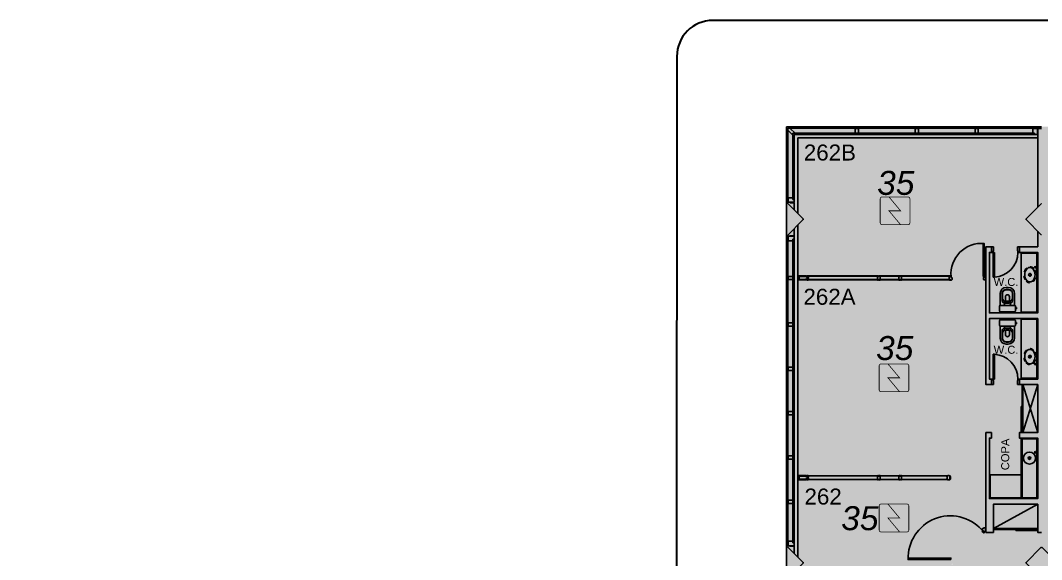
# Model space of a CAD drawing. Header units: metres. Extents: x -331 to 2982, y 362 to 2539.
# Drawn here: x 746.06 to 771.62, y 1926.89 to 1940.39 of the extents above; entities that cross this region are included whole.
import ezdxf

# ---------------------------------------------------------------- set-up
doc = ezdxf.new("R2010")
doc.units = ezdxf.units.M
doc.linetypes.add('XR_BL2_3 PAV$0$CONTINUOUS', pattern=[0])
doc.linetypes.add('XR_BL2_3 PAV$0$HIDDEN', pattern=[0.375, 0.25, -0.125])
doc.layers.add('_corredores', color=251, linetype='Continuous', plot=False)
doc.layers.add('_salas', color=251, linetype='Continuous', plot=False)
for name, color, linetype in [('ALV', 251, 'Continuous'), ('CX', 251, 'Continuous'), ('DET. FUMAÇA', 1, 'Continuous'), ('Detector_antigo', 84, 'Continuous'), ('Div', 251, 'Continuous'), ('Est', 251, 'Continuous'), ('Mob', 251, 'Continuous'), ('Texto_Salas', 251, 'Continuous'), ('vid', 251, 'Continuous'), ('Zlixo01', 251, 'Continuous')]:
    doc.layers.add(name, color=color, linetype=linetype)
doc.layers.add('Botoeira_antiga', color=74, linetype='Continuous', lineweight=30)
doc.styles.add('ARIAL', font='arial.ttf')
doc.styles.add('X3G_ENTITY_1416BAE9', font='arial.ttf', dxfattribs={"height": 0.6})
doc.styles.add('X3G_ENTITY_1421A326', font='arial.ttf', dxfattribs={"height": 0.4})
doc.styles.add('X3G_ENTITY_14227D6F', font='arial.ttf', dxfattribs={"height": 0.4})
doc.styles.add('X3G_ENTITY_14227DAD', font='arial.ttf', dxfattribs={"height": 0.4})

# ---------------------------------------------------------------- blocks, each defined once
blk = doc.blocks.new('XR_BL2_3 PAV$0$PERFIL_UNIT_12')
at = {"layer": 'CX'}
blk.add_lwpolyline([(0, 0.12), (-0.08, 0.12), (-0.08, 0), (0, 0)], close=True, dxfattribs=at)
blk = doc.blocks.new('XR_BL2_3 PAV$0$perfil_cc')
at = {"layer": 'CX'}
for p, q in [((-0.115, 0.117), (-0.115, -0.029)), ((-0.115, -0.029), (-0.115, 0.117))]:
    blk.add_line(p, q, dxfattribs=at)
blk.add_lwpolyline([(0, 0.12), (-0.08, 0.12), (-0.115, 0.12), (-0.115, -0.029), (-0.085, -0.029), (-0.085, -0.028), (-0.04, -0.028), (-0.04, 0), (0, 0)], close=True, dxfattribs=at)
blk = doc.blocks.new('Detector de fumaça')
at = {"layer": 'DET. FUMAÇA', "linetype": 'Continuous', "lineweight": 15, "const_width": 0.0187}
blk.add_lwpolyline([(774.599, 539.816), (775.249, 539.816, -0.414214), (775.296, 539.769), (775.296, 539.167, -0.414214), (775.249, 539.12), (774.599, 539.12, -0.414214), (774.553, 539.167), (774.553, 539.769, -0.414214)], format="xyb", close=True, dxfattribs=at)
blk.add_lwpolyline([(774.773, 539.816), (775.064, 539.468), (774.773, 539.468), (775.064, 539.12)], dxfattribs=at)

msp = doc.modelspace()

# ---------------------------------------------------------------- hatches: boundary and pattern name
at = {"layer": '_corredores', "transparency": 33554508}
h = msp.add_hatch(color=256, dxfattribs=at)
h.dxf.hatch_style = 1
h.paths.add_polyline_path([(851.609, 1924.544), (870.379, 1924.544), (870.379, 1926.38), (870.189, 1926.38), (870.189, 1926.577), (870.003, 1926.764), (866.304, 1926.765), (866.288, 1926.731), (866.184, 1926.814), (865.422, 1927.574), (863.994, 1927.574), (862.566, 1927.574), (861.756, 1926.765), (861.72, 1926.765), (861.716, 1926.764), (861.703, 1926.763), (861.685, 1926.763), (858.091, 1926.765), (857.744, 1926.418), (857.397, 1926.765), (853.804, 1926.765), (853.788, 1926.731), (853.684, 1926.814), (852.922, 1927.574), (851.494, 1927.574), (849.748, 1927.574), (849.748, 1926.814), (849.608, 1926.814), (849.608, 1929.894), (841.234, 1929.894), (841.234, 1928.054), (840.474, 1928.054), (840.474, 1927.096), (840.756, 1926.814), (840.374, 1926.432), (840.042, 1926.765), (836.434, 1926.765), (836.419, 1926.731), (836.314, 1926.814), (835.553, 1927.574), (834.124, 1927.574), (832.696, 1927.574), (831.886, 1926.765), (831.85, 1926.765), (831.847, 1926.764), (831.833, 1926.763), (831.815, 1926.763), (828.221, 1926.765), (827.874, 1926.418), (827.528, 1926.765), (823.934, 1926.765), (823.918, 1926.731), (823.814, 1926.814), (823.052, 1927.574), (821.624, 1927.574), (820.195, 1927.574), (819.385, 1926.765), (819.35, 1926.765), (819.346, 1926.764), (819.333, 1926.763), (819.315, 1926.763), (815.721, 1926.765), (815.374, 1926.418), (815.027, 1926.765), (811.434, 1926.765), (811.418, 1926.731), (811.314, 1926.814), (810.552, 1927.574), (809.124, 1927.574), (807.695, 1927.574), (806.886, 1926.765), (806.85, 1926.765), (806.846, 1926.764), (806.833, 1926.763), (806.815, 1926.763), (803.221, 1926.765), (802.874, 1926.418), (802.527, 1926.765), (798.934, 1926.765), (798.918, 1926.731), (798.814, 1926.814), (798.052, 1927.574), (796.624, 1927.574), (795.195, 1927.574), (794.386, 1926.765), (794.35, 1926.765), (794.346, 1926.764), (794.333, 1926.763), (794.315, 1926.763), (790.721, 1926.765), (790.374, 1926.418), (790.027, 1926.765), (786.434, 1926.765), (786.418, 1926.731), (786.314, 1926.814), (785.552, 1927.574), (784.124, 1927.574), (782.696, 1927.574), (781.886, 1926.765), (781.85, 1926.765), (781.846, 1926.764), (781.833, 1926.763), (781.815, 1926.763), (778.221, 1926.765), (777.874, 1926.418), (777.527, 1926.765), (773.934, 1926.765), (773.918, 1926.731), (773.814, 1926.814), (773.052, 1927.574), (771.624, 1927.574), (770.196, 1927.574), (769.386, 1926.765), (769.35, 1926.765), (769.347, 1926.764), (769.333, 1926.763), (769.315, 1926.763), (765.615, 1926.764), (765.429, 1926.577), (765.429, 1926.38), (765.239, 1926.38), (765.239, 1924.544), (770.084, 1924.544), (770.084, 1914.631), (770.394, 1914.631), (770.394, 1905.511), (765.009, 1905.511), (765.009, 1910.811), (763.809, 1910.811), (763.809, 1905.511), (755.909, 1905.511), (755.909, 1910.811), (754.809, 1910.811), (754.809, 1905.511), (746.059, 1905.511), (746.059, 1901.896), (748.429, 1901.896), (748.429, 1903.596), (748.029, 1903.596), (748.029, 1903.796), (754.454, 1903.796), (754.454, 1903.596), (754.129, 1903.596), (754.129, 1901.896), (754.454, 1901.896), (754.454, 1901.696), (754.454, 1901.171), (757.954, 1901.171), (757.954, 1903.571), (757.954, 1903.771), (768.009, 1903.771), (768.009, 1903.751), (768.814, 1903.751), (768.814, 1895.791), (767.984, 1895.791), (767.984, 1895.771), (762.344, 1895.771), (761.069, 1895.771), (761.069, 1893.046), (754.154, 1893.046), (752.479, 1893.046), (752.479, 1860.521), (752.479, 1859.096), (752.479, 1857.621), (754.079, 1857.621), (754.079, 1860.546), (753.904, 1860.546), (753.904, 1863.421), (754.169, 1863.421), (754.169, 1887.631), (760.804, 1887.631), (760.804, 1887.721), (768.909, 1887.721), (770.309, 1887.721), (771.909, 1887.721), (773.009, 1887.721), (775.859, 1887.721), (775.859, 1886.621), (777.159, 1886.621), (777.159, 1887.721), (788.759, 1887.721), (788.759, 1886.621), (790.059, 1886.621), (790.059, 1887.721), (802.309, 1887.721), (804.009, 1887.721), (844.959, 1887.721), (844.959, 1887.896), (845.259, 1887.896), (845.259, 1887.543), (845.259, 1863.221), (807.109, 1863.221), (807.109, 1860.671), (807.109, 1860.571), (806.556, 1860.571), (806.556, 1858.751), (806.556, 1855.871), (806.556, 1855.143), (807.956, 1855.143), (807.956, 1857.121), (809.134, 1857.121), (809.134, 1860.671), (845.259, 1860.671), (845.259, 1855.977), (846.384, 1855.977), (846.384, 1856.871), (846.034, 1856.871), (846.034, 1856.971), (846.434, 1856.971), (846.434, 1860.671), (849.184, 1860.671), (849.184, 1856.971), (849.584, 1856.971), (849.584, 1856.871), (849.234, 1856.871), (849.234, 1855.977), (850.459, 1855.977), (850.459, 1860.671), (859.459, 1860.671), (859.459, 1863.221), (849.559, 1863.221), (849.559, 1888.221), (849.659, 1888.221), (849.659, 1887.721), (854.289, 1887.721), (854.289, 1895.621), (859.259, 1895.621), (859.259, 1905.521), (857.359, 1905.521), (857.359, 1905.621), (858.034, 1905.621), (858.034, 1908.221), (853.709, 1908.221), (853.709, 1908.184), (853.609, 1908.184), (853.609, 1910.121), (850.859, 1910.121), (850.86, 1912.861), (849.659, 1912.861), (849.659, 1908.921), (852.409, 1908.921), (852.409, 1903.771), (852.409, 1895.701), (852.409, 1890.371), (849.559, 1890.371), (849.559, 1908.921), (849.559, 1912.961), (852.259, 1912.961), (852.259, 1914.631), (851.609, 1914.631)])
h.paths.add_polyline_path([(845.929, 1914.631), (846.006, 1914.631), (846.006, 1905.511), (844.999, 1905.511), (844.999, 1909.911), (845.009, 1910.811), (843.809, 1910.811), (843.809, 1905.511), (835.009, 1905.511), (835.009, 1910.811), (833.809, 1910.811), (833.809, 1905.511), (825.009, 1905.511), (825.009, 1910.811), (823.809, 1910.811), (823.809, 1905.511), (815.009, 1905.511), (815.009, 1910.811), (813.809, 1910.811), (813.809, 1905.511), (805.009, 1905.511), (805.009, 1910.811), (803.809, 1910.811), (803.809, 1905.511), (795.009, 1905.511), (795.009, 1910.811), (793.809, 1910.811), (793.809, 1905.511), (785.009, 1905.511), (785.009, 1910.811), (783.809, 1910.811), (783.809, 1905.511), (775.009, 1905.511), (775.009, 1910.811), (773.979, 1910.811), (773.979, 1905.511), (773.194, 1905.511), (773.194, 1914.631), (773.124, 1914.631), (773.124, 1920.111), (775.144, 1920.111), (775.144, 1921.611), (775.124, 1921.611), (775.124, 1922.031), (773.624, 1922.031), (773.624, 1921.611), (773.164, 1921.611), (773.164, 1924.544), (845.929, 1924.543), (845.929, 1921.611), (845.469, 1921.611), (845.469, 1922.031), (843.969, 1922.031), (843.969, 1921.611), (843.949, 1920.111), (845.929, 1920.111)], flags=16)
h.paths.add_polyline_path([(851.494, 1926.432), (851.112, 1926.814), (851.494, 1927.196), (851.876, 1926.814)], flags=16)
h.paths.add_polyline_path([(845.244, 1926.432), (844.862, 1926.814), (845.244, 1927.196), (845.626, 1926.814)], flags=16)
h.paths.add_polyline_path([(845.119, 1903.801), (845.119, 1895.821), (845.259, 1895.821), (845.259, 1890.321), (839.659, 1890.321), (775.859, 1890.321), (772.984, 1890.321), (772.984, 1895.791), (771.754, 1895.791), (771.754, 1903.746), (773.099, 1903.746), (773.099, 1903.801)], flags=16)
h.paths.add_polyline_path([(834.506, 1926.814), (834.124, 1926.432), (833.742, 1926.814), (834.124, 1927.196)], flags=16)
h.paths.add_polyline_path([(863.612, 1926.814), (863.994, 1927.196), (864.376, 1926.814), (863.994, 1926.432)], flags=16)
h.paths.add_polyline_path([(845.259, 1895.821), (845.259, 1890.321), (839.659, 1890.321), (775.859, 1890.321), (772.984, 1890.321), (772.984, 1895.821), (775.859, 1895.821), (839.659, 1895.821)], flags=0)
h.paths.add_polyline_path([(822.006, 1926.814), (821.624, 1926.432), (821.242, 1926.814), (821.624, 1927.196)], flags=16)
h.paths.add_polyline_path([(809.506, 1926.814), (809.124, 1926.432), (808.742, 1926.814), (809.124, 1927.196)], flags=16)
h.paths.add_polyline_path([(797.006, 1926.814), (796.624, 1926.432), (796.242, 1926.814), (796.624, 1927.196)], flags=16)
h.paths.add_polyline_path([(784.506, 1926.814), (784.124, 1926.432), (783.742, 1926.814), (784.124, 1927.196)], flags=16)
h.paths.add_polyline_path([(772.006, 1926.814), (771.624, 1926.432), (771.242, 1926.814), (771.624, 1927.196)], flags=16)
edge = h.paths.add_edge_path(flags=16)
edge.add_line((767.555, 1893.924), (767.408, 1893.821))
edge.add_line((767.408, 1893.821), (767.203, 1894.065))
edge.add_line((767.203, 1894.065), (766.309, 1893.171))
edge.add_arc((765.909, 1892.771), 0.565, -45, 45, ccw=False)
edge.add_line((766.309, 1892.372), (767.203, 1891.477))
edge.add_line((767.203, 1891.477), (767.408, 1891.721))
edge.add_line((767.408, 1891.721), (767.555, 1891.618))
edge.add_arc((765.909, 1892.771), 2.01, 35, 325, ccw=False)
at = {"layer": '_salas', "transparency": 33554559}
h = msp.add_hatch(color=256, dxfattribs=at)
h.dxf.hatch_style = 1
h.paths.add_polyline_path([(870.379, 1937.729), (851.629, 1937.729), (851.629, 1939.284), (851.299, 1939.284), (851.299, 1937.729), (840.564, 1937.729), (840.564, 1939.284), (840.234, 1939.284), (840.234, 1937.729), (765.239, 1937.729), (765.239, 1926.38), (765.429, 1926.38), (765.429, 1926.577), (765.615, 1926.764), (769.35, 1926.765), (769.383, 1926.773), (769.434, 1926.814), (770.192, 1927.57), (770.205, 1927.583), (770.229, 1927.574), (771.624, 1927.574), (773.019, 1927.574), (773.043, 1927.583), (773.056, 1927.57), (773.814, 1926.814), (773.866, 1926.773), (773.898, 1926.765), (777.527, 1926.765), (777.867, 1926.425), (777.874, 1926.432), (778.221, 1926.765), (781.85, 1926.765), (781.882, 1926.773), (781.934, 1926.814), (782.692, 1927.57), (782.705, 1927.583), (782.729, 1927.574), (784.124, 1927.574), (785.519, 1927.574), (785.543, 1927.583), (785.556, 1927.57), (786.314, 1926.814), (786.365, 1926.773), (786.398, 1926.765), (790.027, 1926.765), (790.367, 1926.425), (790.374, 1926.432), (790.721, 1926.765), (794.35, 1926.765), (794.382, 1926.773), (794.434, 1926.814), (795.191, 1927.57), (795.205, 1927.583), (795.229, 1927.574), (796.624, 1927.574), (798.019, 1927.574), (798.043, 1927.583), (798.056, 1927.57), (798.814, 1926.814), (798.865, 1926.773), (798.898, 1926.765), (802.527, 1926.765), (802.867, 1926.425), (802.874, 1926.432), (803.221, 1926.765), (806.85, 1926.765), (806.882, 1926.773), (806.934, 1926.814), (807.691, 1927.57), (807.705, 1927.583), (807.729, 1927.574), (809.124, 1927.574), (810.519, 1927.574), (810.543, 1927.583), (810.556, 1927.57), (811.314, 1926.814), (811.365, 1926.773), (811.398, 1926.765), (815.027, 1926.765), (815.367, 1926.425), (815.374, 1926.432), (815.721, 1926.765), (819.35, 1926.765), (819.382, 1926.773), (819.434, 1926.814), (820.191, 1927.57), (820.204, 1927.583), (820.229, 1927.574), (821.624, 1927.574), (823.019, 1927.574), (823.043, 1927.583), (823.056, 1927.57), (823.814, 1926.814), (823.865, 1926.773), (823.898, 1926.765), (827.528, 1926.765), (827.867, 1926.425), (827.874, 1926.432), (828.221, 1926.765), (831.85, 1926.765), (831.883, 1926.773), (831.935, 1926.814), (832.692, 1927.57), (832.705, 1927.583), (832.729, 1927.574), (834.124, 1927.574), (835.519, 1927.574), (835.544, 1927.583), (835.557, 1927.57), (836.314, 1926.814), (836.366, 1926.773), (836.398, 1926.765), (840.042, 1926.765), (840.374, 1926.432), (840.756, 1926.814), (840.474, 1927.096), (840.474, 1928.054), (841.234, 1928.054), (841.234, 1929.894), (849.608, 1929.894), (849.608, 1926.814), (849.748, 1926.814), (849.748, 1927.574), (851.494, 1927.574), (852.889, 1927.574), (852.913, 1927.583), (852.926, 1927.57), (853.684, 1926.814), (853.736, 1926.773), (853.768, 1926.765), (857.397, 1926.765), (857.737, 1926.425), (857.744, 1926.432), (858.091, 1926.765), (861.72, 1926.765), (861.752, 1926.773), (861.804, 1926.814), (862.562, 1927.57), (862.575, 1927.583), (862.599, 1927.574), (863.994, 1927.574), (865.389, 1927.574), (865.413, 1927.583), (865.426, 1927.57), (866.184, 1926.814), (866.235, 1926.773), (866.268, 1926.765), (870.003, 1926.764), (870.189, 1926.577), (870.189, 1926.38), (870.379, 1926.38), (870.379, 1926.38)])
h = msp.add_hatch(color=256, dxfattribs=at)
h.dxf.hatch_style = 1
h.paths.add_polyline_path([(771.624, 1926.432), (772.006, 1926.814), (771.624, 1927.196), (771.242, 1926.814)])
h.paths.add_polyline_path([(784.506, 1926.814), (784.124, 1927.196), (783.742, 1926.814), (784.124, 1926.432)])

# ---------------------------------------------------------------- linework, layer by layer
at = {"layer": 'ALV'}
for points in [[(771.529, 1935.715), (771.529, 1937.689), (771.624, 1937.689)], [(765.429, 1935.65), (765.429, 1935.829), (765.329, 1935.829), (765.329, 1935.839), (765.28, 1935.839), (765.28, 1935.849), (765.239, 1935.849), (765.239, 1935.826)], [(765.239, 1935.002), (765.239, 1934.98), (765.254, 1934.98), (765.254, 1934.96), (765.28, 1934.96), (765.28, 1934.99), (765.329, 1934.99), (765.329, 1935), (765.429, 1935), (765.429, 1935.178)], [(771.624, 1927.574), (771.529, 1927.574), (771.529, 1928.279), (770.419, 1928.279), (770.419, 1927.574), (770.229, 1927.574), (770.229, 1930.074), (770.369, 1930.074), (770.369, 1929.934), (770.319, 1929.934), (770.319, 1928.419), (771.529, 1928.419), (771.529, 1929.934), (771.069, 1929.934), (771.069, 1930.074), (771.529, 1930.074), (771.529, 1931.274), (771.069, 1931.274), (771.069, 1931.414), (771.529, 1931.414), (771.529, 1932.929), (770.319, 1932.929), (770.319, 1931.414), (770.369, 1931.414), (770.369, 1931.274), (770.229, 1931.274), (770.229, 1934.724), (770.369, 1934.724), (770.369, 1934.584), (770.319, 1934.584), (770.319, 1933.069), (771.529, 1933.069), (771.529, 1934.584), (771.069, 1934.584), (771.069, 1934.724), (771.529, 1934.724), (771.529, 1935.113)], [(765.429, 1927.05), (765.429, 1927.229), (765.329, 1927.229), (765.329, 1927.239), (765.28, 1927.239), (765.28, 1927.269), (765.254, 1927.269), (765.254, 1927.249), (765.239, 1927.249), (765.239, 1927.24)]]:
    msp.add_lwpolyline(points, dxfattribs=at)
at = {"layer": 'Botoeira_antiga'}
for p, q in [((871.635, 1940.392), (763.393, 1940.392)), ((762.493, 1939.492), (762.48, 1920.352))]:
    msp.add_line(p, q, dxfattribs=at)
msp.add_arc((763.393, 1939.492), 0.9, 90, 180, dxfattribs=at)
at = {"layer": 'CX', "color": 251, "true_color": 0x606060}
for p, q in [((771.509, 1937.729), (765.239, 1937.729)), ((765.239, 1935.849), (765.239, 1937.729)), ((765.519, 1937.449), (771.529, 1937.449)), ((765.519, 1937.449), (765.519, 1935.56)), ((765.519, 1926.96), (765.519, 1935.268)), ((765.239, 1934.98), (765.239, 1927.249))]:
    msp.add_line(p, q, dxfattribs=at)
at = {"layer": 'CX', "linetype": 'ByBlock', "ltscale": 0.1}
for p, q in [((771.509, 1937.714), (771.489, 1937.714)), ((771.489, 1937.714), (771.489, 1937.688)), ((771.624, 1937.729), (771.509, 1937.729)), ((771.509, 1937.729), (771.509, 1937.689)), ((771.509, 1937.689), (771.624, 1937.689))]:
    msp.add_line(p, q, dxfattribs=at)
at = {"layer": 'CX'}
for p, q in [((765.283, 1935.839), (765.429, 1935.839)), ((765.429, 1935.839), (765.283, 1935.839)), ((765.329, 1935.829), (765.329, 1935.839)), ((765.651, 1935.414), (765.658, 1935.421)), ((765.651, 1935.414), (765.658, 1935.407)), ((770.369, 1934.724), (770.369, 1934.584)), ((770.369, 1934.724), (770.419, 1934.724)), ((770.369, 1934.584), (770.409, 1934.584)), ((770.409, 1934.624), (770.419, 1934.624)), ((770.409, 1934.624), (770.409, 1934.584)), ((770.409, 1934.584), (770.409, 1933.965)), ((770.409, 1934.584), (770.444, 1934.584)), ((770.419, 1934.724), (770.419, 1934.624)), ((770.444, 1934.584), (770.444, 1933.965)), ((771.019, 1934.724), (771.019, 1934.624)), ((771.069, 1934.724), (771.019, 1934.724)), ((771.029, 1934.624), (771.019, 1934.624)), ((771.029, 1934.624), (771.029, 1934.584)), ((771.069, 1934.584), (771.029, 1934.584)), ((771.069, 1934.724), (771.069, 1934.584)), ((770.444, 1933.965), (770.409, 1933.965)), ((770.444, 1932.033), (770.409, 1932.033)), ((770.409, 1931.414), (770.409, 1932.033)), ((770.444, 1931.414), (770.444, 1932.033)), ((770.369, 1931.414), (770.409, 1931.414)), ((770.369, 1931.274), (770.369, 1931.414)), ((770.369, 1931.274), (770.419, 1931.274)), ((770.409, 1931.374), (770.409, 1931.414)), ((770.409, 1931.414), (770.444, 1931.414)), ((770.409, 1931.374), (770.419, 1931.374)), ((770.419, 1931.274), (770.419, 1931.374)), ((771.029, 1931.374), (771.019, 1931.374)), ((771.019, 1931.274), (771.019, 1931.374)), ((771.069, 1931.274), (771.019, 1931.274)), ((771.029, 1931.374), (771.029, 1931.414)), ((771.069, 1931.414), (771.029, 1931.414)), ((771.069, 1931.274), (771.069, 1931.414))]:
    msp.add_line(p, q, dxfattribs=at)
at = {"layer": 'CX', "linetype": 'XR_BL2_3 PAV$0$CONTINUOUS'}
for p, q in [((765.761, 1933.996), (765.779, 1933.996)), ((765.78, 1933.994), (765.765, 1933.994)), ((765.765, 1933.994), (765.765, 1933.987)), ((765.78, 1933.995), (765.78, 1933.994)), ((765.712, 1933.978), (765.712, 1933.979)), ((765.712, 1933.979), (765.723, 1933.979)), ((765.723, 1933.978), (765.712, 1933.978)), ((765.712, 1933.91), (765.712, 1933.911)), ((765.712, 1933.911), (765.718, 1933.911)), ((765.718, 1933.91), (765.712, 1933.91)), ((765.718, 1933.911), (765.727, 1933.911)), ((765.727, 1933.91), (765.718, 1933.91)), ((765.723, 1933.979), (765.727, 1933.979)), ((765.727, 1933.978), (765.723, 1933.978)), ((765.729, 1933.974), (765.729, 1933.976)), ((765.729, 1933.913), (765.729, 1933.915)), ((765.73, 1933.976), (765.73, 1933.974)), ((765.73, 1933.974), (765.735, 1933.974)), ((765.737, 1933.972), (765.73, 1933.973)), ((765.73, 1933.916), (765.737, 1933.917)), ((765.735, 1933.915), (765.73, 1933.915)), ((765.73, 1933.915), (765.73, 1933.913)), ((765.735, 1933.974), (765.735, 1933.98)), ((765.735, 1933.98), (765.755, 1933.98)), ((765.735, 1933.91), (765.735, 1933.915)), ((765.755, 1933.91), (765.735, 1933.91)), ((765.75, 1933.978), (765.737, 1933.978)), ((765.737, 1933.978), (765.737, 1933.973)), ((765.737, 1933.973), (765.738, 1933.973)), ((765.738, 1933.916), (765.737, 1933.916)), ((765.737, 1933.916), (765.737, 1933.911)), ((765.737, 1933.911), (765.75, 1933.911)), ((765.739, 1933.972), (765.74, 1933.971)), ((765.74, 1933.971), (765.739, 1933.97)), ((765.739, 1933.97), (765.739, 1933.971)), ((765.739, 1933.918), (765.739, 1933.919)), ((765.739, 1933.919), (765.74, 1933.918)), ((765.74, 1933.918), (765.739, 1933.917)), ((765.75, 1933.962), (765.75, 1933.978)), ((765.759, 1933.962), (765.75, 1933.962)), ((765.75, 1933.911), (765.75, 1933.927)), ((765.75, 1933.927), (765.759, 1933.927)), ((765.755, 1933.98), (765.755, 1933.989)), ((765.755, 1933.9), (765.755, 1933.91)), ((765.759, 1933.947), (765.759, 1933.962)), ((765.759, 1933.927), (765.759, 1933.947)), ((765.779, 1933.893), (765.761, 1933.893)), ((765.765, 1933.987), (765.78, 1933.987)), ((765.78, 1933.902), (765.765, 1933.902)), ((765.765, 1933.902), (765.765, 1933.895)), ((765.765, 1933.895), (765.78, 1933.895)), ((765.78, 1933.895), (765.78, 1933.894)), ((765.783, 1933.954), (765.783, 1933.944)), ((765.783, 1933.944), (765.783, 1933.935)), ((765.785, 1933.959), (765.784, 1933.956)), ((765.784, 1933.933), (765.785, 1933.93)), ((765.786, 1933.982), (765.786, 1933.961)), ((765.786, 1933.928), (765.786, 1933.907))]:
    msp.add_line(p, q, dxfattribs=at)
at = {"layer": 'CX'}
for points in [[(765.451, 1937.57, -0.668179), (765.45, 1937.568), (765.4, 1937.568), (765.4, 1937.518, -0.668179), (765.398, 1937.517), (765.28, 1937.635), (765.274, 1937.635), (765.274, 1937.681), (765.264, 1937.681), (765.287, 1937.704), (765.287, 1937.694), (765.332, 1937.694), (765.332, 1937.689)], [(767.548, 1933.986), (767.552, 1933.986, -0.414214), (767.555, 1933.983), (767.555, 1933.989, -0.439162), (767.561, 1933.995), (767.579, 1933.995, -0.414214), (767.58, 1933.994), (767.58, 1933.994), (767.565, 1933.994), (767.565, 1933.987), (767.58, 1933.987, -0.322891), (767.585, 1933.981), (767.585, 1933.961, -0.13729), (767.585, 1933.958), (767.583, 1933.956, 0.13729), (767.582, 1933.953), (767.582, 1933.944), (767.582, 1933.935, 0.13729), (767.583, 1933.933), (767.585, 1933.93, -0.13729), (767.585, 1933.928), (767.585, 1933.907, -0.322891), (767.58, 1933.902), (767.565, 1933.902), (767.565, 1933.895), (767.58, 1933.895), (767.58, 1933.894, -0.414214), (767.579, 1933.893), (767.561, 1933.893, -0.439162), (767.555, 1933.9), (767.555, 1933.905, -0.414214), (767.552, 1933.902), (767.548, 1933.902, -0.414214), (767.545, 1933.905), (767.545, 1933.9, -0.439162), (767.539, 1933.893), (767.521, 1933.893, -0.414214), (767.52, 1933.894), (767.52, 1933.895), (767.535, 1933.895), (767.535, 1933.902), (767.52, 1933.902, -0.322891), (767.514, 1933.907), (767.514, 1933.928, -0.13729), (767.515, 1933.93), (767.517, 1933.933, 0.13729), (767.517, 1933.935), (767.517, 1933.944), (767.517, 1933.953, 0.13729), (767.517, 1933.956), (767.515, 1933.958, -0.13729), (767.514, 1933.961), (767.514, 1933.981, -0.322891), (767.52, 1933.987), (767.535, 1933.987), (767.535, 1933.994), (767.52, 1933.994), (767.52, 1933.994, -0.414214), (767.521, 1933.995), (767.539, 1933.995, -0.439162), (767.545, 1933.989), (767.545, 1933.983, -0.414214)], [(769.341, 1933.9), (769.341, 1933.907), (769.342, 1933.907), (769.342, 1933.898, 0.422579), (769.347, 1933.893), (769.365, 1933.893, 0.414214), (769.382, 1933.909), (769.382, 1933.951, 0.414214), (769.38, 1933.953), (769.372, 1933.953), (769.374, 1933.951), (769.368, 1933.951), (769.369, 1933.953), (769.362, 1933.953), (769.362, 1933.993, 0.414214), (769.36, 1933.995), (769.347, 1933.995, 0.414214), (769.342, 1933.99), (769.342, 1933.979), (769.341, 1933.979), (769.341, 1933.989, 0.439162), (769.335, 1933.995), (769.317, 1933.995, 0.414214), (769.316, 1933.994), (769.316, 1933.994), (769.331, 1933.994), (769.331, 1933.987), (769.316, 1933.987, 0.322891), (769.31, 1933.981), (769.31, 1933.961, 0.13729), (769.311, 1933.958), (769.312, 1933.956, -0.13729), (769.313, 1933.953), (769.313, 1933.944), (769.313, 1933.935, -0.13729), (769.312, 1933.933), (769.311, 1933.93, 0.13729), (769.31, 1933.928), (769.31, 1933.907, 0.322891), (769.316, 1933.902), (769.331, 1933.902), (769.331, 1933.895), (769.316, 1933.895), (769.316, 1933.894, 0.414214), (769.317, 1933.893), (769.335, 1933.893, 0.439162)], [(765.558, 1933.956), (765.556, 1933.967, 0.194954), (765.555, 1933.968), (765.553, 1933.969, -0.387702), (765.553, 1933.972), (765.554, 1933.975), (765.554, 1933.975), (765.552, 1933.971), (765.551, 1933.971), (765.551, 1933.978), (765.563, 1933.978), (765.563, 1933.979), (765.519, 1933.979), (765.519, 1933.909), (765.563, 1933.909), (765.563, 1933.911), (765.551, 1933.911), (765.551, 1933.917), (765.552, 1933.918), (765.554, 1933.914), (765.554, 1933.914), (765.553, 1933.917, -0.387702), (765.553, 1933.92), (765.555, 1933.921, 0.194954), (765.556, 1933.922), (765.558, 1933.932, 0.268551), (765.557, 1933.937), (765.549, 1933.942), (765.549, 1933.946), (765.557, 1933.952, 0.268551)], [(765.558, 1928.956), (765.556, 1928.967, 0.194954), (765.555, 1928.968), (765.553, 1928.969, -0.387702), (765.553, 1928.972), (765.554, 1928.975), (765.554, 1928.975), (765.552, 1928.971), (765.551, 1928.971), (765.551, 1928.978), (765.563, 1928.978), (765.563, 1928.979), (765.519, 1928.979), (765.519, 1928.909), (765.563, 1928.909), (765.563, 1928.911), (765.551, 1928.911), (765.551, 1928.917), (765.552, 1928.918), (765.554, 1928.914), (765.554, 1928.914), (765.553, 1928.917, -0.387702), (765.553, 1928.92), (765.555, 1928.921, 0.194954), (765.556, 1928.922), (765.558, 1928.932, 0.268551), (765.557, 1928.937), (765.549, 1928.942), (765.549, 1928.946), (765.557, 1928.952, 0.268551)], [(767.548, 1928.986), (767.552, 1928.986, -0.414214), (767.555, 1928.983), (767.555, 1928.989, -0.439162), (767.561, 1928.995), (767.579, 1928.995, -0.414214), (767.58, 1928.994), (767.58, 1928.994), (767.565, 1928.994), (767.565, 1928.987), (767.58, 1928.987, -0.322891), (767.585, 1928.981), (767.585, 1928.961, -0.13729), (767.585, 1928.958), (767.583, 1928.956, 0.13729), (767.582, 1928.953), (767.582, 1928.944), (767.582, 1928.935, 0.13729), (767.583, 1928.933), (767.585, 1928.93, -0.13729), (767.585, 1928.928), (767.585, 1928.907, -0.322891), (767.58, 1928.902), (767.565, 1928.902), (767.565, 1928.895), (767.58, 1928.895), (767.58, 1928.894, -0.414214), (767.579, 1928.893), (767.561, 1928.893, -0.439162), (767.555, 1928.9), (767.555, 1928.905, -0.414214), (767.552, 1928.902), (767.548, 1928.902, -0.414214), (767.545, 1928.905), (767.545, 1928.9, -0.439162), (767.539, 1928.893), (767.521, 1928.893, -0.414214), (767.52, 1928.894), (767.52, 1928.895), (767.535, 1928.895), (767.535, 1928.902), (767.52, 1928.902, -0.322891), (767.514, 1928.907), (767.514, 1928.928, -0.13729), (767.515, 1928.93), (767.517, 1928.933, 0.13729), (767.517, 1928.935), (767.517, 1928.944), (767.517, 1928.953, 0.13729), (767.517, 1928.956), (767.515, 1928.958, -0.13729), (767.514, 1928.961), (767.514, 1928.981, -0.322891), (767.52, 1928.987), (767.535, 1928.987), (767.535, 1928.994), (767.52, 1928.994), (767.52, 1928.994, -0.414214), (767.521, 1928.995), (767.539, 1928.995, -0.439162), (767.545, 1928.989), (767.545, 1928.983, -0.414214)], [(769.255, 1928.965), (769.255, 1928.962), (769.254, 1928.962, -0.414214), (769.253, 1928.962), (769.253, 1928.979), (769.268, 1928.979), (769.268, 1928.99, -0.414214), (769.273, 1928.995), (769.313, 1928.995, -0.414214), (769.318, 1928.99), (769.318, 1928.979), (769.333, 1928.979), (769.333, 1928.962, -0.414214), (769.333, 1928.962), (769.332, 1928.962), (769.332, 1928.963, 0.414214), (769.33, 1928.965), (769.328, 1928.965), (769.328, 1928.924), (769.33, 1928.924, 0.414214), (769.332, 1928.926), (769.332, 1928.927), (769.333, 1928.927, -0.414214), (769.333, 1928.926), (769.333, 1928.909), (769.318, 1928.909), (769.318, 1928.898, -0.414214), (769.313, 1928.893), (769.293, 1928.893), (769.273, 1928.893, -0.414214), (769.268, 1928.898), (769.268, 1928.909), (769.253, 1928.909), (769.253, 1928.926, -0.414214), (769.254, 1928.927), (769.255, 1928.927), (769.255, 1928.924), (769.258, 1928.924), (769.258, 1928.965)], [(769.328, 1928.893, 0.32019), (769.337, 1928.9, -0.002744), (769.34, 1928.911, 0.332744), (769.34, 1928.912, -0.702025), (769.341, 1928.916, 0.317833), (769.342, 1928.917, 0.05088), (769.344, 1928.944, 0.05088), (769.342, 1928.972, 0.317833), (769.341, 1928.973, -0.702025), (769.34, 1928.977, 0.332744), (769.34, 1928.978, -0.002744), (769.337, 1928.989, 0.32019), (769.328, 1928.995), (769.325, 1928.995, 0.414214), (769.32, 1928.99), (769.32, 1928.979), (769.333, 1928.979), (769.333, 1928.962, -0.414214), (769.333, 1928.962), (769.332, 1928.962), (769.332, 1928.963, 0.414214), (769.33, 1928.965), (769.328, 1928.965), (769.328, 1928.924), (769.33, 1928.924, 0.414214), (769.332, 1928.926), (769.332, 1928.927), (769.333, 1928.927, -0.414214), (769.333, 1928.926), (769.333, 1928.909), (769.32, 1928.909), (769.32, 1928.898, 0.414214), (769.325, 1928.893)], [(770.229, 1927.659, -0.414214), (770.228, 1927.658), (770.227, 1927.658), (770.227, 1927.659, 0.414214), (770.225, 1927.661), (770.224, 1927.661), (770.224, 1927.641), (770.224, 1927.621), (770.225, 1927.621, 0.414214), (770.227, 1927.622), (770.227, 1927.623), (770.228, 1927.623, -0.414214), (770.229, 1927.623), (770.229, 1927.606), (770.214, 1927.606), (770.214, 1927.595, -0.668179), (770.205, 1927.591), (770.197, 1927.599), (770.187, 1927.589), (770.175, 1927.601, -0.414214), (770.175, 1927.601), (770.175, 1927.602), (770.176, 1927.601, 0.414214), (770.179, 1927.601), (770.18, 1927.603), (770.151, 1927.631), (770.15, 1927.63, 0.414214), (770.15, 1927.627), (770.151, 1927.627), (770.15, 1927.626, -0.414214), (770.149, 1927.626), (770.137, 1927.638), (770.148, 1927.649), (770.14, 1927.657, -0.441105), (770.14, 1927.664, -0.152372), (770.208, 1927.692, -0.441105), (770.214, 1927.687), (770.214, 1927.676), (770.229, 1927.676)]]:
    msp.add_lwpolyline(points, format="xyb", close=True, dxfattribs=at)
for points in [[(765.28, 1935.954), (765.28, 1935.874), (765.28, 1935.839), (765.429, 1935.839), (765.429, 1935.869), (765.428, 1935.869), (765.428, 1935.913), (765.4, 1935.913), (765.4, 1935.954)], [(770.164, 1934.808), (770.164, 1933.983), (770.184, 1933.983), (770.184, 1934.808)], [(770.419, 1927.644), (770.419, 1927.664), (771.029, 1927.664), (771.029, 1927.644)], [(770.979, 1927.624), (770.979, 1927.644), (771.529, 1927.644), (771.529, 1927.624)], [(769.354, 1926.895), (769.354, 1926.933), (768.284, 1926.933), (768.284, 1926.895)]]:
    msp.add_lwpolyline(points, close=True, dxfattribs=at)
at = {"layer": 'CX', "color": 251, "linetype": 'ByBlock'}
for points in [[(768.086, 1933.986), (768.082, 1933.986, 0.414214), (768.079, 1933.983), (768.079, 1933.989, 0.439162), (768.073, 1933.995), (768.055, 1933.995, 0.414214), (768.054, 1933.994), (768.054, 1933.994), (768.069, 1933.994), (768.069, 1933.987), (768.055, 1933.987, 0.322891), (768.049, 1933.981), (768.049, 1933.961, 0.13729), (768.05, 1933.958), (768.051, 1933.956, -0.13729), (768.052, 1933.953), (768.052, 1933.944), (768.052, 1933.935, -0.13729), (768.051, 1933.933), (768.05, 1933.93, 0.13729), (768.049, 1933.928), (768.049, 1933.907, 0.322891), (768.055, 1933.902), (768.069, 1933.902), (768.069, 1933.895), (768.054, 1933.895), (768.054, 1933.894, 0.414214), (768.055, 1933.893), (768.073, 1933.893, 0.439162), (768.079, 1933.9), (768.079, 1933.905, 0.414214), (768.082, 1933.902), (768.086, 1933.902, 0.414214), (768.089, 1933.905), (768.089, 1933.9, 0.439162), (768.095, 1933.893), (768.113, 1933.893, 0.414214), (768.114, 1933.894), (768.114, 1933.895), (768.099, 1933.895), (768.099, 1933.902), (768.114, 1933.902, 0.322891), (768.12, 1933.907), (768.12, 1933.928, 0.13729), (768.119, 1933.93), (768.118, 1933.933, -0.13729), (768.117, 1933.935), (768.117, 1933.944), (768.117, 1933.953, -0.13729), (768.118, 1933.956), (768.119, 1933.958, 0.13729), (768.12, 1933.961), (768.12, 1933.981, 0.322891), (768.114, 1933.987), (768.099, 1933.987), (768.099, 1933.994), (768.114, 1933.994), (768.114, 1933.994, 0.414214), (768.113, 1933.995), (768.095, 1933.995, 0.439162), (768.089, 1933.989), (768.089, 1933.983, 0.414214)], [(768.086, 1928.986), (768.082, 1928.986, 0.414214), (768.079, 1928.983), (768.079, 1928.989, 0.439162), (768.073, 1928.995), (768.055, 1928.995, 0.414214), (768.054, 1928.994), (768.054, 1928.994), (768.069, 1928.994), (768.069, 1928.987), (768.055, 1928.987, 0.322891), (768.049, 1928.981), (768.049, 1928.961, 0.13729), (768.05, 1928.958), (768.051, 1928.956, -0.13729), (768.052, 1928.953), (768.052, 1928.944), (768.052, 1928.935, -0.13729), (768.051, 1928.933), (768.05, 1928.93, 0.13729), (768.049, 1928.928), (768.049, 1928.907, 0.322891), (768.055, 1928.902), (768.069, 1928.902), (768.069, 1928.895), (768.054, 1928.895), (768.054, 1928.894, 0.414214), (768.055, 1928.893), (768.073, 1928.893, 0.439162), (768.079, 1928.9), (768.079, 1928.905, 0.414214), (768.082, 1928.902), (768.086, 1928.902, 0.414214), (768.089, 1928.905), (768.089, 1928.9, 0.439162), (768.095, 1928.893), (768.113, 1928.893, 0.414214), (768.114, 1928.894), (768.114, 1928.895), (768.099, 1928.895), (768.099, 1928.902), (768.114, 1928.902, 0.322891), (768.12, 1928.907), (768.12, 1928.928, 0.13729), (768.119, 1928.93), (768.118, 1928.933, -0.13729), (768.117, 1928.935), (768.117, 1928.944), (768.117, 1928.953, -0.13729), (768.118, 1928.956), (768.119, 1928.958, 0.13729), (768.12, 1928.961), (768.12, 1928.981, 0.322891), (768.114, 1928.987), (768.099, 1928.987), (768.099, 1928.994), (768.114, 1928.994), (768.114, 1928.994, 0.414214), (768.113, 1928.995), (768.095, 1928.995, 0.439162), (768.089, 1928.989), (768.089, 1928.983, 0.414214)]]:
    msp.add_lwpolyline(points, format="xyb", close=True, dxfattribs=at)
at = {"layer": 'CX', "linetype": 'Continuous'}
msp.add_lwpolyline([(770.192, 1933.992, -0.414214), (770.194, 1933.994), (770.206, 1933.994, -0.414214), (770.211, 1933.989), (770.211, 1933.979), (770.229, 1933.979), (770.229, 1933.913), (770.229, 1933.909), (770.211, 1933.909), (770.211, 1933.899, -0.422579), (770.207, 1933.894), (770.188, 1933.894, -0.414214), (770.172, 1933.911), (770.172, 1933.951, -0.414214), (770.174, 1933.953), (770.181, 1933.953), (770.18, 1933.951), (770.186, 1933.951), (770.184, 1933.953), (770.192, 1933.953), (770.192, 1933.965), (770.193, 1933.965), (770.193, 1933.966), (770.19, 1933.966), (770.19, 1933.977), (770.189, 1933.978), (770.189, 1933.964), (770.187, 1933.964), (770.187, 1933.994), (770.185, 1933.994), (770.185, 1933.996, -3.099483), (770.192, 1933.995, 0.294496), (770.191, 1933.993), (770.191, 1933.981), (770.193, 1933.981), (770.193, 1933.981), (770.192, 1933.981), (770.192, 1933.992)], format="xyb", close=True, dxfattribs=at)
at = {"layer": 'CX', "linetype": 'XR_BL2_3 PAV$0$CONTINUOUS'}
msp.add_lwpolyline([(765.779, 1928.893), (765.761, 1928.893, -0.420879), (765.755, 1928.9), (765.755, 1928.91), (765.735, 1928.91), (765.735, 1928.915), (765.73, 1928.915), (765.73, 1928.913, -0.414214), (765.727, 1928.91), (765.718, 1928.91), (765.712, 1928.91), (765.712, 1928.911), (765.718, 1928.911), (765.727, 1928.911, 0.414214), (765.729, 1928.913), (765.729, 1928.915, -0.414214), (765.73, 1928.916), (765.737, 1928.917, 0.212526), (765.739, 1928.918), (765.739, 1928.919), (765.74, 1928.918), (765.739, 1928.917, -0.204506), (765.738, 1928.916), (765.737, 1928.916), (765.737, 1928.911), (765.75, 1928.911), (765.75, 1928.927), (765.759, 1928.927), (765.759, 1928.947), (765.759, 1928.962), (765.75, 1928.962), (765.75, 1928.978), (765.737, 1928.978), (765.737, 1928.973), (765.738, 1928.973, -0.204506), (765.739, 1928.972), (765.74, 1928.971), (765.739, 1928.97), (765.739, 1928.971, 0.212526), (765.737, 1928.972), (765.73, 1928.973, -0.414214), (765.729, 1928.974), (765.729, 1928.976, 0.414214), (765.727, 1928.978), (765.723, 1928.978), (765.712, 1928.978), (765.712, 1928.979), (765.723, 1928.979), (765.727, 1928.979, -0.414214), (765.73, 1928.976), (765.73, 1928.974), (765.735, 1928.974), (765.735, 1928.98), (765.755, 1928.98), (765.755, 1928.989, -0.420879), (765.761, 1928.996), (765.779, 1928.996, -0.414214), (765.78, 1928.995), (765.78, 1928.994), (765.765, 1928.994), (765.765, 1928.987), (765.78, 1928.987, -0.322891), (765.786, 1928.982), (765.786, 1928.961, -0.13729), (765.785, 1928.959), (765.784, 1928.956, 0.13729), (765.783, 1928.954), (765.783, 1928.944), (765.783, 1928.935, 0.13729), (765.784, 1928.933), (765.785, 1928.93, -0.13729), (765.786, 1928.928), (765.786, 1928.907, -0.322891), (765.78, 1928.902), (765.765, 1928.902), (765.765, 1928.895), (765.78, 1928.895), (765.78, 1928.894, -0.414214)], format="xyb", close=True, dxfattribs=at)
msp.add_lwpolyline([(770.123, 1927.643, -0.414214), (770.123, 1927.646), (770.132, 1927.655, -0.414214), (770.139, 1927.655), (770.147, 1927.648), (770.144, 1927.645), (770.143, 1927.646), (770.145, 1927.648), (770.138, 1927.654, 0.414214), (770.133, 1927.654), (770.124, 1927.645, 0.414214), (770.124, 1927.645), (770.129, 1927.64), (770.131, 1927.642, -0.414214), (770.133, 1927.642), (770.187, 1927.587), (770.198, 1927.597), (770.205, 1927.59, -0.422579), (770.205, 1927.583), (770.192, 1927.57, -0.414214), (770.168, 1927.57), (770.139, 1927.6, -0.414214), (770.139, 1927.602), (770.144, 1927.608), (770.145, 1927.605), (770.149, 1927.609), (770.146, 1927.61), (770.152, 1927.615), (770.124, 1927.643)], format="xyb", dxfattribs=at)
at = {"layer": 'CX', "color": 251, "true_color": 0x606060}
for centre, radius, start, end in [((770.12, 1934.047), 0.764, 85.1646, 184.8272), ((770.409, 1934.584), 0.62, 273.2362, 0), ((770.409, 1931.414), 0.62, 0, 86.7638), ((769.341, 1926.932), 1.057, 42.2667, 181.8592)]:
    msp.add_arc(centre, radius, start, end, dxfattribs=at)
at = {"layer": 'CX', "linetype": 'XR_BL2_3 PAV$0$CONTINUOUS'}
for centre, radius, start, end in [((765.761, 1933.99), 0.00607, 92.822, 184.1227), ((765.779, 1933.995), 0.001, 0, 90), ((765.727, 1933.976), 0.003, 0, 90), ((765.727, 1933.976), 0.0018, 0, 90), ((765.727, 1933.913), 0.003, 270, 0), ((765.727, 1933.913), 0.0018, 270, 0), ((765.73, 1933.974), 0.001, 180, 270), ((765.73, 1933.915), 0.001, 90, 180), ((765.737, 1933.97), 0.002, 31.9223, 79.9156), ((765.737, 1933.919), 0.002, 280.0844, 328.0777), ((765.738, 1933.971), 0.002, 33.8514, 80.0832), ((765.738, 1933.918), 0.002, 279.9168, 326.1486), ((765.761, 1933.899), 0.00607, 175.8773, 267.178), ((765.779, 1933.894), 0.001, 270, 0), ((765.779, 1933.98), 0.0066, 11.8368, 83.416), ((765.779, 1933.909), 0.0066, 276.584, 348.1632), ((765.788, 1933.954), 0.005, 148.731, 180), ((765.788, 1933.935), 0.005, 180, 211.269), ((765.781, 1933.961), 0.005, 328.731, 0), ((765.781, 1933.928), 0.005, 0, 31.269)]:
    msp.add_arc(centre, radius, start, end, dxfattribs=at)
at = {"layer": 'Div', "linetype": 'ByBlock'}
for points in [[(765.74, 1933.98), (765.525, 1933.98), (765.525, 1933.995), (765.74, 1933.995)], [(765.74, 1933.909), (765.525, 1933.909), (765.525, 1933.894), (765.74, 1933.894)], [(765.74, 1928.98), (765.525, 1928.98), (765.525, 1928.995), (765.74, 1928.995)], [(765.74, 1928.909), (765.525, 1928.909), (765.525, 1928.894), (765.74, 1928.894)]]:
    msp.add_lwpolyline(points, close=True, dxfattribs=at)
at = {"layer": 'Est'}
for points in [[(765.239, 1935.826), (765.239, 1935.002), (765.246, 1934.995), (765.658, 1935.407), (765.651, 1935.414), (765.658, 1935.421), (765.246, 1935.833)], [(765.239, 1926.388), (765.658, 1926.807), (765.651, 1926.814), (765.658, 1926.821), (765.239, 1927.24)]]:
    msp.add_lwpolyline(points, close=True, dxfattribs=at)
msp.add_lwpolyline([(771.624, 1935.032), (771.617, 1935.025), (771.235, 1935.407), (771.242, 1935.414), (771.235, 1935.421), (771.617, 1935.803), (771.624, 1935.796)], dxfattribs=at)
at = {"layer": 'Est', "color": 251}
msp.add_lwpolyline([(771.617, 1927.203), (771.624, 1927.196), (771.631, 1927.203), (772.013, 1926.821), (772.006, 1926.814), (772.013, 1926.807), (771.631, 1926.425), (771.624, 1926.432), (771.617, 1926.425), (771.235, 1926.807), (771.242, 1926.814), (771.235, 1926.821)], close=True, dxfattribs=at)
at = {"layer": 'Mob'}
for p, q in [((770.589, 1933.259), (770.589, 1933.559)), ((770.639, 1933.443), (770.639, 1933.559)), ((770.647, 1933.56), (770.647, 1933.44)), ((770.802, 1933.65), (770.737, 1933.65)), ((770.789, 1933.709), (770.739, 1933.709)), ((770.799, 1933.659), (770.739, 1933.659)), ((770.892, 1933.56), (770.892, 1933.44)), ((770.899, 1933.443), (770.899, 1933.559)), ((770.949, 1933.259), (770.949, 1933.549)), ((770.569, 1933.234), (770.569, 1933.124)), ((770.944, 1933.259), (770.594, 1933.259)), ((770.639, 1933.371), (770.639, 1933.443)), ((770.721, 1933.476), (770.721, 1933.37)), ((770.807, 1933.351), (770.731, 1933.351)), ((770.807, 1933.355), (770.732, 1933.355)), ((770.817, 1933.476), (770.817, 1933.37)), ((770.899, 1933.371), (770.899, 1933.443)), ((770.969, 1933.234), (770.969, 1933.124)), ((770.944, 1933.099), (770.594, 1933.099)), ((770.984, 1933.204), (770.969, 1933.204)), ((770.984, 1933.174), (770.969, 1933.174)), ((770.999, 1933.207), (770.984, 1933.207)), ((770.984, 1933.207), (770.984, 1933.172)), ((770.999, 1933.172), (770.984, 1933.172)), ((770.999, 1933.207), (770.999, 1933.172)), ((770.569, 1932.764), (770.569, 1932.874)), ((770.589, 1932.74), (770.589, 1932.439)), ((770.944, 1932.899), (770.594, 1932.899)), ((770.944, 1932.739), (770.594, 1932.739)), ((770.949, 1932.74), (770.949, 1932.449)), ((770.969, 1932.764), (770.969, 1932.874)), ((770.984, 1932.824), (770.969, 1932.824)), ((770.984, 1932.794), (770.969, 1932.794)), ((770.984, 1932.792), (770.984, 1932.827)), ((770.999, 1932.827), (770.984, 1932.827)), ((770.999, 1932.792), (770.984, 1932.792)), ((770.999, 1932.792), (770.999, 1932.827)), ((770.639, 1932.628), (770.639, 1932.555)), ((770.639, 1932.555), (770.639, 1932.439)), ((770.647, 1932.438), (770.647, 1932.558)), ((770.721, 1932.522), (770.721, 1932.628)), ((770.807, 1932.647), (770.731, 1932.647)), ((770.807, 1932.643), (770.732, 1932.643)), ((770.817, 1932.522), (770.817, 1932.628)), ((770.892, 1932.438), (770.892, 1932.558)), ((770.899, 1932.628), (770.899, 1932.555)), ((770.899, 1932.555), (770.899, 1932.439)), ((770.802, 1932.348), (770.737, 1932.348)), ((770.799, 1932.339), (770.739, 1932.339)), ((770.789, 1932.289), (770.739, 1932.289)), ((771.154, 1930.074), (771.529, 1931.274)), ((771.154, 1931.274), (771.529, 1930.074)), ((771.154, 1930.074), (771.154, 1931.274)), ((771.114, 1929.019), (770.339, 1929.019)), ((771.529, 1928.279), (770.419, 1927.674)), ((770.419, 1927.674), (771.529, 1927.674))]:
    msp.add_line(p, q, dxfattribs=at)
at = {"layer": 'Mob', "ltscale": 0.05}
msp.add_line((771.134, 1929.914), (771.134, 1928.439), dxfattribs=at)
at = {"layer": 'Mob'}
for points in [[(771.114, 1933.069), (771.114, 1933.069), (771.529, 1933.069), (771.529, 1934.584), (771.114, 1934.584), (771.114, 1933.069)], [(771.114, 1933.089), (771.509, 1933.089), (771.509, 1934.564), (771.114, 1934.564)], [(771.114, 1932.929), (771.114, 1932.929), (771.529, 1932.929), (771.529, 1931.414), (771.114, 1931.414), (771.114, 1932.929)], [(771.114, 1932.909), (771.509, 1932.909), (771.509, 1931.434), (771.114, 1931.434)], [(770.339, 1929.019), (770.339, 1928.439), (771.509, 1928.439), (771.509, 1929.914), (771.114, 1929.914)], [(771.114, 1928.419), (771.114, 1928.419), (771.529, 1928.419), (771.529, 1929.934), (771.114, 1929.934), (771.114, 1928.419)]]:
    msp.add_lwpolyline(points, dxfattribs=at)
at = {"layer": 'Mob', "linetype": 'XR_BL2_3 PAV$0$HIDDEN', "ltscale": 0.05}
for points in [[(771.237, 1934.181, 0.358975), (771.237, 1933.868)], [(771.426, 1934.181, 0.472393), (771.237, 1934.181)], [(771.426, 1933.867, 0.359179), (771.426, 1934.181)], [(771.237, 1933.868, 0.471699), (771.426, 1933.867)], [(771.237, 1931.818, -0.358975), (771.237, 1932.131)], [(771.237, 1932.131, -0.471699), (771.426, 1932.131)], [(771.426, 1932.131, -0.359179), (771.426, 1931.818)], [(771.426, 1931.818, -0.472393), (771.237, 1931.818)]]:
    msp.add_lwpolyline(points, format="xyb", dxfattribs=at)
at = {"layer": 'Mob'}
for points in [[(771.253, 1934.168, 0.358974), (771.253, 1933.881)], [(771.41, 1934.168, 0.472527), (771.253, 1934.168)], [(771.354, 1934.024, 1), (771.309, 1934.024)], [(771.309, 1934.024, 1), (771.354, 1934.024)], [(771.41, 1933.881, 0.359169), (771.41, 1934.168)], [(771.253, 1933.881, 0.471701), (771.41, 1933.881)], [(771.253, 1931.831, -0.358974), (771.253, 1932.118)], [(771.253, 1932.118, -0.471701), (771.41, 1932.118)], [(771.309, 1931.974, -1), (771.354, 1931.974)], [(771.354, 1931.974, -1), (771.309, 1931.974)], [(771.41, 1932.118, -0.359169), (771.41, 1931.831)], [(771.41, 1931.831, -0.472527), (771.253, 1931.831)]]:
    msp.add_lwpolyline(points, format="xyb", dxfattribs=at)
for points in [[(771.332, 1934.058, 1.732057), (771.361, 1934.008, 0.577348)], [(771.332, 1931.941, -1.732057), (771.361, 1931.991, -0.577348)]]:
    msp.add_lwpolyline(points, format="xyb", close=True, dxfattribs=at)
for points in [[(771.134, 1931.274), (771.154, 1931.274), (771.154, 1930.624), (771.134, 1930.624)], [(771.114, 1930.724), (771.134, 1930.724), (771.134, 1930.074), (771.114, 1930.074)]]:
    msp.add_lwpolyline(points, close=True, dxfattribs=at)
for centre, radius in [((771.464, 1934.212), 0.0175), ((770.694, 1933.278), 0.0075), ((770.844, 1933.278), 0.0075), ((770.694, 1932.72), 0.0075), ((770.844, 1932.72), 0.0075), ((771.464, 1931.787), 0.0175), ((771.322, 1929.434), 0.15), ((771.322, 1929.434), 0.0303), ((771.322, 1929.434), 0.0203), ((771.468, 1929.581), 0.0203)]:
    msp.add_circle(centre, radius, dxfattribs=at)
for centre, radius, start, end in [((770.739, 1933.559), 0.15, 90, 180), ((770.739, 1933.559), 0.1, 90, 180), ((770.737, 1933.56), 0.09, 90, 180), ((770.769, 1933.476), 0.048, 0, 180), ((770.789, 1933.549), 0.16, 0, 90), ((770.799, 1933.559), 0.1, 0, 90), ((770.802, 1933.56), 0.09, 0, 90), ((770.594, 1933.234), 0.025, 90, 180), ((770.731, 1933.443), 0.092, 180, 270), ((770.691, 1933.371), 0.0519, 180.4721, 250.6216), ((770.732, 1933.44), 0.085, 180, 270), ((770.825, 1934.155), 0.846, 259.7212, 266.2276), ((770.76, 1933.488), 0.124, 251.5021, 274.0925), ((770.778, 1933.488), 0.124, 265.9075, 288.4979), ((770.713, 1934.155), 0.846, 273.7724, 280.2788), ((770.807, 1933.443), 0.092, 270, 0), ((770.807, 1933.44), 0.085, 270, 0), ((770.847, 1933.371), 0.0519, 289.3784, 359.5279), ((770.944, 1933.234), 0.025, 0, 90), ((770.594, 1933.124), 0.025, 180, 270), ((770.944, 1933.124), 0.025, 270, 0), ((770.594, 1932.874), 0.025, 90, 180), ((770.594, 1932.764), 0.025, 180, 270), ((770.944, 1932.874), 0.025, 0, 90), ((770.944, 1932.764), 0.025, 270, 0), ((770.691, 1932.628), 0.0519, 109.3784, 179.5279), ((770.731, 1932.555), 0.092, 90, 180), ((770.732, 1932.558), 0.085, 90, 180), ((770.825, 1931.844), 0.846, 93.7724, 100.2788), ((770.76, 1932.511), 0.124, 85.9075, 108.4979), ((770.769, 1932.522), 0.048, 180, 0), ((770.713, 1931.844), 0.846, 79.7212, 86.2276), ((770.778, 1932.511), 0.124, 71.5021, 94.0925), ((770.807, 1932.555), 0.092, 0, 90), ((770.807, 1932.558), 0.085, 0, 90), ((770.847, 1932.628), 0.0519, 0.4721, 70.6216), ((770.739, 1932.439), 0.15, 180, 270), ((770.739, 1932.439), 0.1, 180, 270), ((770.737, 1932.438), 0.09, 180, 270), ((770.789, 1932.449), 0.16, 270, 0), ((770.799, 1932.439), 0.1, 270, 0), ((770.802, 1932.438), 0.09, 270, 0)]:
    msp.add_arc(centre, radius, start, end, dxfattribs=at)
at = {"layer": 'vid', "linetype": 'ByBlock', "ltscale": 0.1}
for p, q in [((765.4, 1937.568), (765.4, 1935.954)), ((765.4, 1927.354), (765.4, 1934.875))]:
    msp.add_line(p, q, dxfattribs=at)
at = {"layer": 'vid'}
for p, q in [((765.429, 1937.539), (765.428, 1935.913)), ((765.429, 1937.539), (771.529, 1937.539)), ((765.44, 1937.568), (771.404, 1937.568)), ((765.428, 1927.313), (765.428, 1934.915))]:
    msp.add_line(p, q, dxfattribs=at)
at = {"layer": 'vid', "color": 251, "linetype": 'ByBlock'}
for p, q in [((768.099, 1928.994), (768.099, 1928.987)), ((768.099, 1928.895), (768.099, 1928.902))]:
    msp.add_line(p, q, dxfattribs=at)
at = {"layer": 'vid'}
for points in [[(765.274, 1937.681), (765.274, 1935.869), (765.264, 1935.869), (765.264, 1937.681)], [(765.287, 1937.694), (771.489, 1937.694), (771.489, 1937.704), (765.287, 1937.704)], [(765.274, 1927.269), (765.274, 1934.96), (765.264, 1934.96), (765.264, 1927.269)], [(765.774, 1933.994), (767.535, 1933.994), (767.535, 1933.987), (765.774, 1933.987)], [(769.328, 1933.994), (767.565, 1933.994), (767.565, 1933.987), (769.328, 1933.987)], [(765.774, 1933.895), (767.535, 1933.895), (767.535, 1933.902), (765.774, 1933.902)], [(769.328, 1933.895), (767.565, 1933.895), (767.565, 1933.902), (769.328, 1933.902)], [(765.774, 1928.994), (767.535, 1928.994), (767.535, 1928.987), (765.774, 1928.987)], [(765.774, 1928.895), (767.535, 1928.895), (767.535, 1928.902), (765.774, 1928.902)], [(769.258, 1928.994), (767.565, 1928.994), (767.565, 1928.987), (769.258, 1928.987)], [(769.258, 1928.895), (767.565, 1928.895), (767.565, 1928.902), (769.258, 1928.902)]]:
    msp.add_lwpolyline(points, close=True, dxfattribs=at)

# ---------------------------------------------------------------- block references
at = {"layer": 'CX', "xscale": -1, "rotation": 90}
msp.add_blockref('XR_BL2_3 PAV$0$perfil_cc', (765.4, 1934.875), dxfattribs=at)
at = {"layer": 'DET. FUMAÇA', "linetype": 'Continuous', "lineweight": 0}
for p in [(-6.969, 1396.157), (-6.995, 1391.976), (-6.995, 1388.467)]:
    msp.add_blockref('Detector de fumaça', p, dxfattribs=at)
at = {"layer": 'Zlixo01', "linetype": 'ByBlock', "xscale": -1}
for p in [(766.959, 1937.568), (768.459, 1937.568), (769.959, 1937.568)]:
    msp.add_blockref('XR_BL2_3 PAV$0$PERFIL_UNIT_12', p, dxfattribs=at)
at = {"layer": 'Zlixo01', "linetype": 'ByBlock', "ltscale": 0.1, "xscale": -1}
msp.add_blockref('XR_BL2_3 PAV$0$perfil_cc', (771.404, 1937.568), dxfattribs=at)
at = {"layer": 'Zlixo01', "linetype": 'ByBlock', "rotation": 89.99999999999999}
for p in [(765.399, 1933.984), (765.399, 1932.82), (765.399, 1931.709), (765.399, 1930.599), (765.399, 1929.489), (765.399, 1928.379)]:
    msp.add_blockref('XR_BL2_3 PAV$0$PERFIL_UNIT_12', p, dxfattribs=at)
at = {"layer": 'Zlixo01', "linetype": 'ByBlock', "ltscale": 0.1, "rotation": 89.99999999999999}
msp.add_blockref('XR_BL2_3 PAV$0$perfil_cc', (765.4, 1927.354), dxfattribs=at)

# ---------------------------------------------------------------- texts
at = {"layer": 'Detector_antigo', "linetype": 'Continuous', "lineweight": 0, "char_height": 0.6, "attachment_point": 1, "style": 'X3G_ENTITY_1416BAE9'}
for insert in [(767.508, 1936.625), (767.482, 1932.489), (766.608, 1928.23)]:
    msp.add_mtext_dynamic_manual_height_columns('{\\fArial|b0|i1|c0|p34;35}', width=13.3188, gutter_width=2.5, heights=[0], dxfattribs=dict(at, insert=insert))
at = {"layer": 'Texto_Salas', "color": 251, "linetype": 'ByBlock'}
for s, style, p in [('262B', 'X3G_ENTITY_14227DAD', (765.672, 1936.885)), ('262A', 'X3G_ENTITY_14227D6F', (765.663, 1933.274)), ('262', 'X3G_ENTITY_1421A326', (765.689, 1928.272))]:
    msp.add_text(s, height=0.4, dxfattribs=dict(at, style=style)).set_placement(p)
at = {"layer": 'Texto_Salas', "color": 251, "char_height": 0.2, "width": 2.2626, "attachment_point": 2, "style": 'ARIAL'}
for insert in [(770.735, 1933.945), (770.735, 1932.247)]:
    msp.add_mtext('W.C.', dxfattribs=dict(at, insert=insert))
at = {"layer": 'Texto_Salas', "color": 251, "insert": (770.613, 1929.527), "char_height": 0.2, "width": 2.2626, "attachment_point": 2, "rotation": 90, "style": 'ARIAL'}
msp.add_mtext('COPA', dxfattribs=at)

doc.saveas('drawing.dxf')
